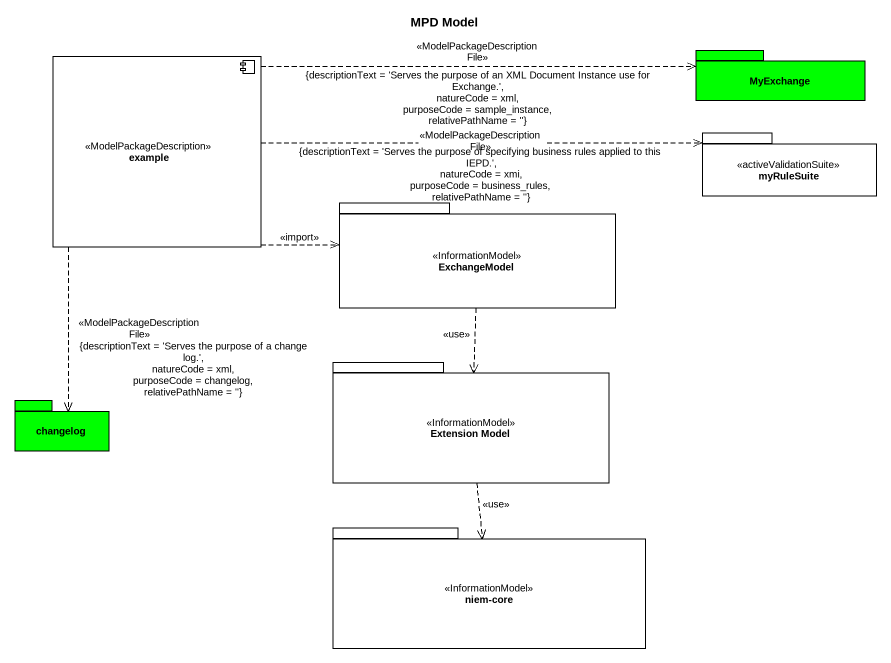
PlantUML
@startuml
title MPD Model
component example <<ModelPackageDescription>>
package MyExchange #00FF00 {
}
package myRuleSuite <<activeValidationSuite>> {
}
package ExchangeModel <<InformationModel>> {
}
package "Extension Model" as Extension_Model <<InformationModel>> {
}
package changelog #00FF00 {
}
package "niem-core" as niem_core <<InformationModel>> {
}
example .right.> MyExchange : <<ModelPackageDescriptionFile>>\n{descriptionText = 'Serves the purpose of an XML Document Instance use for Exchange.', natureCode = xml, purposeCode = sample_instance, relativePathName = ''}
example .right.> myRuleSuite : <<ModelPackageDescriptionFile>>\n{descriptionText = 'Serves the purpose of specifying business rules applied to this IEPD.', natureCode = xmi, purposeCode = business_rules, relativePathName = ''}
example .right.> ExchangeModel : <<import>>
example ..> changelog : <<ModelPackageDescriptionFile>>\n{descriptionText = 'Serves the purpose of a change log.', natureCode = xml, purposeCode = changelog, relativePathName = ''}
ExchangeModel ..> Extension_Model : <<use>>
Extension_Model ..> niem_core : <<use>>
@enduml
